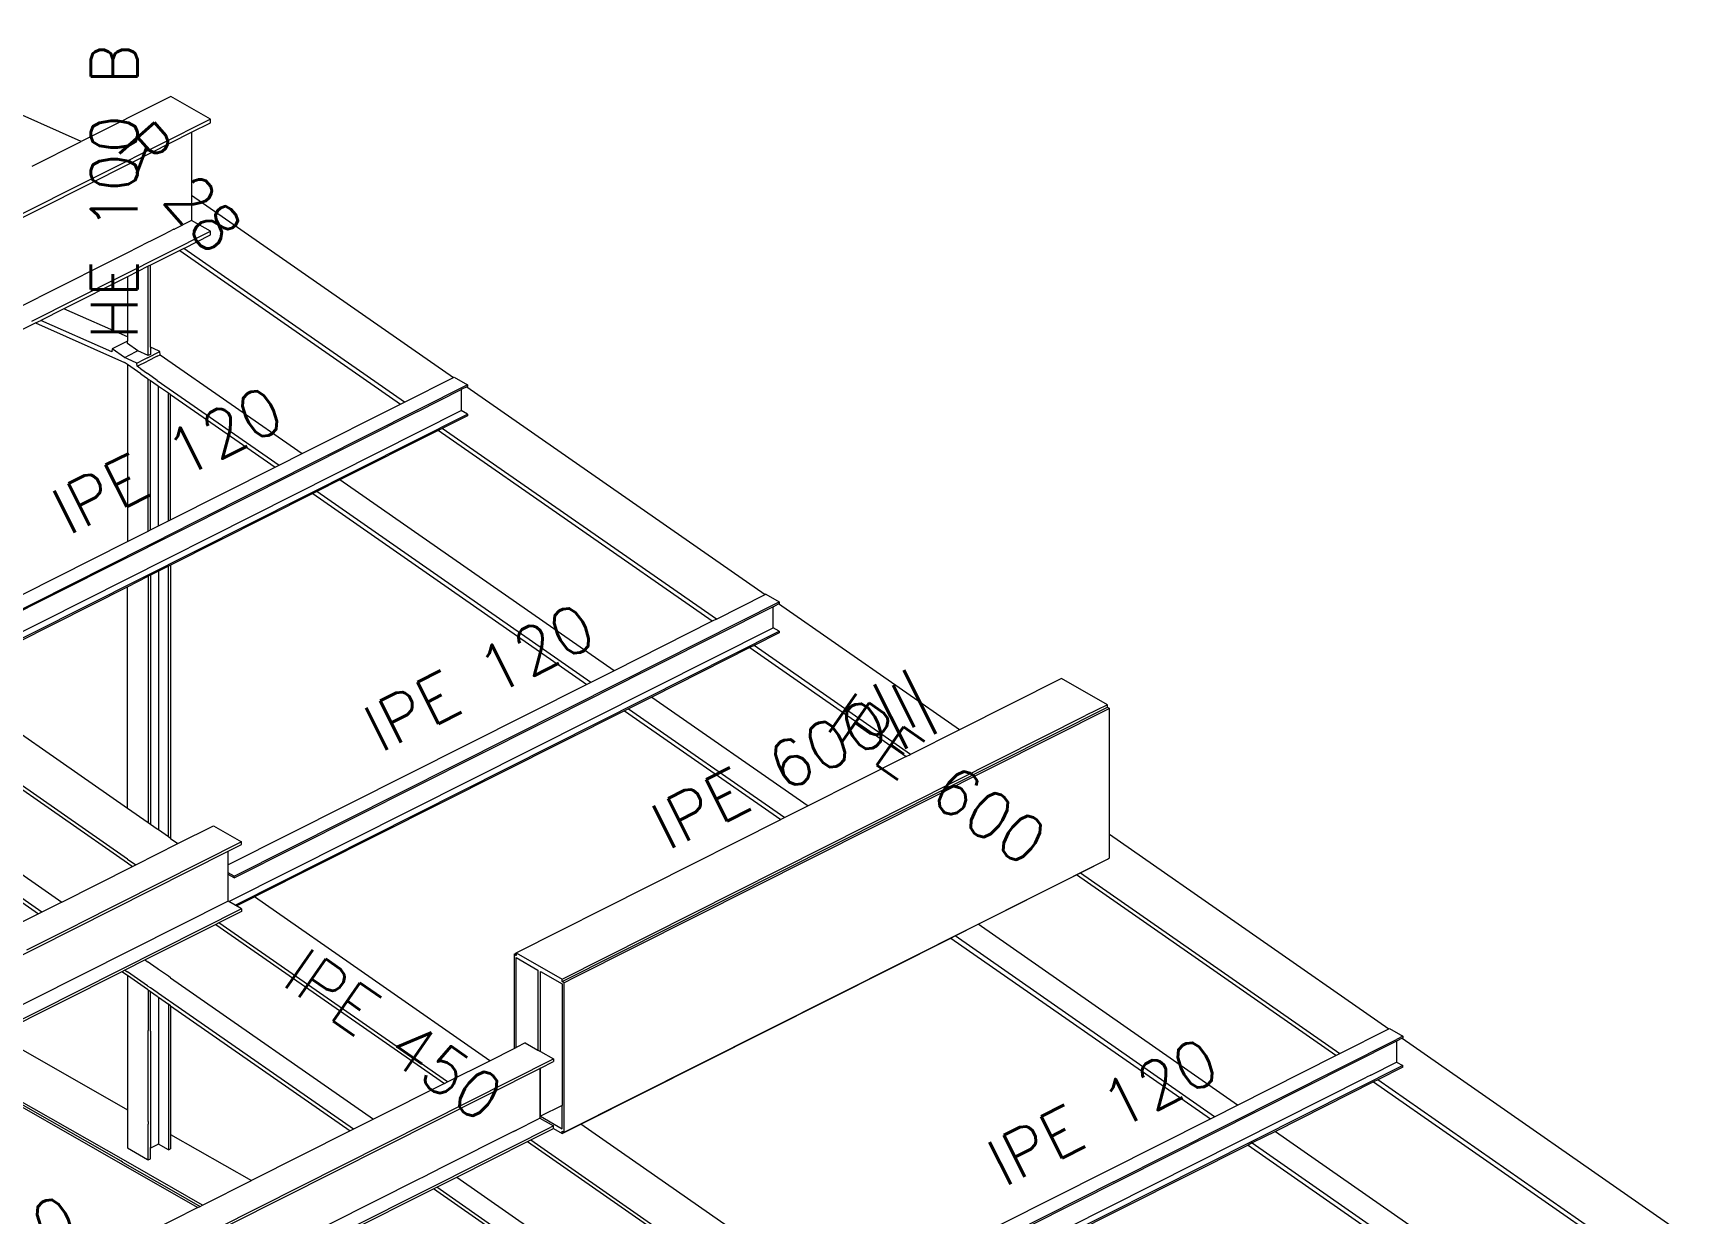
# Model space of a CAD drawing. Header units: millimetres. Extents: x 2 to 172, y 1 to 110.
# Drawn here: x 43.89 to 49.35, y 30.96 to 34.83 of the extents above; entities that cross this region are included whole.
import ezdxf
from ezdxf.enums import TextEntityAlignment as Align

# ---------------------------------------------------------------- set-up
doc = ezdxf.new("R2010")
doc.units = ezdxf.units.MM
doc.layers.add('BARRAS_DE_ACERO', color=7, linetype='Continuous', lineweight=9)
doc.layers.add('REFERENCIA_DE_LAS_BARRAS', color=2, linetype='Continuous', lineweight=9)
doc.styles.add('CYPETXT', font='romans__.ttf', dxfattribs={"height": 0.2})

msp = doc.modelspace()

# ---------------------------------------------------------------- linework, layer by layer
at = {"layer": 'BARRAS_DE_ACERO'}
for p, q in [((44.0492, 34.4749), (43.2534, 34.8288)), ((44.4724, 34.5481), (44.1339, 34.3778)), ((44.4106, 34.5047), (44.4724, 34.5358)), ((44.4724, 34.5358), (44.4724, 34.5481)), ((43.8889, 34.3942), (44.0492, 34.4749)), ((44.2101, 34.4038), (44.4106, 34.5047)), ((44.4106, 34.5047), (44.4106, 34.2992)), ((42.6864, 33.6371), (44.2101, 34.4038)), ((44.1339, 34.3778), (42.6864, 33.6495)), ((44.4106, 34.2992), (44.4106, 34.2158)), ((44.4106, 34.2158), (44.355, 34.1878)), ((44.3063, 34.1633), (44.2762, 34.1482)), ((44.3198, 34.1701), (44.3063, 34.1633)), ((44.3064, 34.1633), (44.3063, 34.1633)), ((44.353, 34.1868), (44.3198, 34.1701)), ((44.3198, 34.1701), (44.3198, 34.1701)), ((44.353, 34.1868), (44.355, 34.1878)), ((44.3854, 34.1244), (44.4724, 34.1682)), ((44.4724, 34.1682), (44.4724, 34.1805)), ((44.2005, 34.1101), (43.9096, 33.9637)), ((44.2005, 34.1101), (44.2005, 34.1101)), ((44.372, 34.1176), (44.2762, 34.0695)), ((44.3854, 34.1244), (44.372, 34.1176)), ((44.372, 34.1176), (45.095, 33.6141)), ((45.1084, 33.6208), (44.3854, 34.1244)), ((44.2689, 33.7735), (44.2689, 34.0658)), ((44.2005, 34.0314), (44.2005, 33.8343)), ((42.649, 33.3294), (43.9096, 33.9637)), ((43.8998, 33.8801), (44.191, 33.7506)), ((44.1498, 33.785), (43.9168, 33.8886)), ((44.2005, 33.8199), (44.1506, 33.7948)), ((44.2005, 33.8343), (44.2005, 33.8199)), ((44.2005, 33.8125), (44.2005, 33.8199)), ((44.191, 33.7667), (44.2005, 33.7715)), ((44.2005, 33.7625), (44.191, 33.7667)), ((44.2347, 33.7887), (44.2005, 33.8125)), ((44.2347, 33.7887), (44.2005, 33.7715)), ((44.2314, 33.7487), (44.2005, 33.7625)), ((44.2689, 33.7735), (44.2347, 33.7887)), ((44.2661, 33.7662), (44.2441, 33.7551)), ((44.2661, 33.7662), (44.3072, 33.7869)), ((44.2983, 33.7712), (44.2661, 33.755)), ((44.2983, 33.7712), (44.308, 33.7761)), ((44.3072, 33.7869), (44.3024, 33.789)), ((44.308, 33.7761), (44.3072, 33.7869)), ((44.2005, 33.744), (44.191, 33.7506)), ((44.2005, 33.744), (44.2005, 33.164)), ((44.2441, 33.7136), (44.2005, 33.744)), ((44.2322, 33.738), (44.2661, 33.755)), ((44.2374, 33.7344), (44.2322, 33.738)), ((44.2441, 33.7297), (44.2374, 33.7344)), ((44.2441, 33.7297), (44.2661, 33.7144)), ((44.2698, 33.7118), (44.2661, 33.7144)), ((44.2983, 33.692), (44.2698, 33.7118)), ((44.2689, 33.1984), (44.2689, 33.6963)), ((44.2762, 33.2021), (44.2762, 33.6912)), ((44.2983, 33.692), (44.6974, 33.414)), ((44.3024, 33.2152), (44.3024, 33.673)), ((44.3346, 33.2314), (44.3346, 33.6506)), ((45.3146, 33.6775), (44.6635, 33.3499)), ((45.1521, 33.5904), (45.2942, 33.6619)), ((45.2708, 33.7025), (45.3146, 33.6775)), ((45.3125, 33.6711), (45.2942, 33.6619)), ((45.2942, 33.6619), (45.2942, 33.5932)), ((45.3146, 33.6722), (45.3125, 33.6711)), ((45.3125, 33.6711), (46.2903, 32.9901)), ((45.3146, 33.6775), (45.3146, 33.6722)), ((44.3419, 33.2351), (44.3419, 33.6455)), ((45.1521, 33.5904), (43.5286, 32.7736)), ((45.3146, 33.5762), (45.2321, 33.5347)), ((45.3146, 33.5815), (45.3146, 33.5762)), ((45.2187, 33.5279), (44.8969, 33.366)), ((45.2321, 33.5347), (45.2187, 33.5279)), ((46.1165, 32.9026), (45.2187, 33.5279)), ((46.13, 32.9094), (45.2321, 33.5347)), ((44.3419, 33.2351), (44.684, 33.4072)), ((44.6635, 33.3499), (44.383, 33.2087)), ((44.8211, 33.3279), (44.8076, 33.3211)), ((44.8969, 33.366), (44.8211, 33.3279)), ((45.7189, 32.7026), (44.8211, 33.3279)), ((45.7947, 32.7407), (44.8969, 33.366)), ((44.8076, 33.3211), (45.7055, 32.6958)), ((44.2762, 33.2021), (44.3024, 33.2152)), ((44.3024, 33.2152), (44.3346, 33.2314)), ((44.3346, 33.2314), (44.3419, 33.2351)), ((43.5286, 32.7789), (44.383, 33.2087)), ((44.2005, 33.164), (44.2689, 33.1984)), ((44.2689, 33.1984), (44.2762, 33.2021)), ((44.2762, 33.0537), (44.2689, 33.0501)), ((44.2689, 33.0501), (44.2689, 32.2423)), ((44.3024, 33.0669), (44.2762, 33.0537)), ((44.2762, 33.0537), (44.2762, 32.2372)), ((44.3346, 33.0831), (44.3024, 33.0669)), ((44.3024, 33.0669), (44.3024, 32.219)), ((44.3346, 32.1966), (44.3346, 33.0831)), ((44.3419, 33.0868), (44.3419, 32.1915)), ((44.2005, 32.2899), (44.2005, 33.0156)), ((46.3157, 32.9505), (45.7491, 32.6654)), ((45.818, 32.7054), (46.3361, 32.9661)), ((46.13, 32.9094), (46.2903, 32.9901)), ((46.2923, 32.9911), (46.2903, 32.9901)), ((46.2923, 32.9911), (46.3361, 32.9661)), ((46.3157, 32.9505), (46.334, 32.9597)), ((46.3361, 32.9608), (46.334, 32.9597)), ((46.9262, 32.5472), (46.334, 32.9597)), ((46.3361, 32.9661), (46.3361, 32.9608)), ((46.1165, 32.9026), (45.7947, 32.7407)), ((46.13, 32.9094), (46.1165, 32.9026)), ((46.3361, 32.8648), (46.2536, 32.8233)), ((46.3361, 32.8701), (46.3361, 32.8648)), ((46.2402, 32.8165), (45.9184, 32.6546)), ((46.2536, 32.8233), (46.2402, 32.8165)), ((46.2402, 32.8165), (46.7524, 32.4598)), ((46.7659, 32.4665), (46.2536, 32.8233)), ((45.7947, 32.7407), (45.7189, 32.7026)), ((45.7055, 32.6958), (44.5305, 32.1046)), ((45.7189, 32.7026), (45.7055, 32.6958)), ((45.818, 32.7054), (45.818, 32.7054)), ((47.411, 32.6295), (47.2604, 32.7154)), ((43.4685, 32.6212), (44.2005, 32.1114)), ((44.5501, 32.0621), (45.7491, 32.6654)), ((45.6251, 31.7224), (47.411, 32.621)), ((47.4179, 32.6171), (45.6653, 31.7353)), ((45.8426, 32.6164), (45.8291, 32.6097)), ((45.9184, 32.6546), (45.8426, 32.6164)), ((45.8426, 32.6164), (46.3548, 32.2597)), ((45.9184, 32.6546), (46.4306, 32.2979)), ((47.411, 32.621), (47.4179, 32.6171)), ((47.4179, 32.2048), (47.4179, 32.6171)), ((45.8291, 32.6097), (44.6171, 31.9998)), ((45.6251, 31.7308), (47.3398, 32.5936)), ((45.8291, 32.6097), (46.3414, 32.2529)), ((43.2366, 32.5045), (43.9854, 31.983)), ((43.1605, 32.4662), (43.9092, 31.9447)), ((43.9196, 31.9499), (43.1708, 32.4714)), ((46.7524, 32.4598), (46.7659, 32.4665)), ((44.3661, 32.1746), (44.482, 32.2329)), ((44.482, 32.2329), (44.5744, 32.1802)), ((45.4744, 31.8167), (46.3414, 32.2529)), ((46.3548, 32.2597), (46.3414, 32.2529)), ((44.5744, 32.1802), (44.0389, 31.9108)), ((44.3346, 32.1966), (44.3024, 32.219)), ((44.3419, 32.1915), (44.3346, 32.1966)), ((44.3419, 32.1915), (44.3661, 32.1746)), ((47.4179, 32.2048), (48.3334, 31.5672)), ((47.4179, 32.1274), (47.4179, 32.2048)), ((43.5664, 31.6644), (44.5305, 32.1495)), ((45.6319, 31.2287), (47.411, 32.1239)), ((47.3229, 32.0785), (47.411, 32.1229)), ((47.411, 32.1239), (47.4179, 32.1274)), ((47.411, 32.1229), (47.411, 32.1239)), ((43.9854, 31.983), (44.2173, 32.0997)), ((44.5501, 32.0674), (44.5305, 32.0786)), ((44.5501, 32.0621), (44.5305, 32.0733)), ((46.9877, 31.9099), (47.3095, 32.0718)), ((47.3095, 32.0718), (47.3229, 32.0785)), ((48.1595, 31.4797), (47.3095, 32.0718)), ((44.5744, 31.9609), (42.4145, 30.874)), ((43.9854, 31.983), (43.9196, 31.9499)), ((44.5581, 31.9701), (44.6171, 31.9998)), ((44.5744, 31.9609), (44.5744, 31.9522)), ((44.6171, 31.9998), (44.6171, 31.9998)), ((45.3876, 31.4632), (44.6171, 31.9998)), ((43.9092, 31.9447), (43.466, 31.7217)), ((43.8711, 31.8263), (44.0389, 31.9108)), ((43.9196, 31.9499), (43.9092, 31.9447)), ((44.49, 31.9098), (44.2581, 31.7931)), ((44.5003, 31.915), (44.49, 31.9098)), ((44.49, 31.9098), (45.2388, 31.3883)), ((44.5744, 31.9522), (44.5003, 31.915)), ((45.2491, 31.3935), (44.5003, 31.915)), ((46.9119, 31.8717), (46.9877, 31.9099)), ((47.8378, 31.3178), (46.9877, 31.9099)), ((46.8985, 31.8649), (47.7485, 31.2729)), ((47.762, 31.2797), (46.9119, 31.8717)), ((44.2581, 31.7931), (44.2661, 31.7875)), ((45.4676, 31.8122), (45.4744, 31.8083)), ((45.4744, 31.8167), (45.6251, 31.7308)), ((45.4744, 31.8156), (45.4744, 31.8083)), ((45.4744, 31.8007), (45.5456, 31.7601)), ((44.1923, 31.76), (44.2005, 31.7543)), ((44.2441, 31.7239), (44.2005, 31.7543)), ((45.5456, 31.7601), (45.5456, 31.4975)), ((44.2661, 31.7086), (44.2441, 31.7239)), ((44.2661, 31.7086), (44.2689, 31.7066)), ((44.2762, 31.7015), (44.2689, 31.7066)), ((44.2689, 31.6942), (44.2689, 31.5617)), ((44.2983, 31.6862), (44.2762, 31.7015)), ((44.2762, 31.5597), (44.2762, 31.6891)), ((44.2983, 31.6738), (44.2762, 31.6891)), ((44.3024, 31.6833), (44.2983, 31.6862)), ((44.3346, 31.6609), (44.3024, 31.6833)), ((44.3419, 31.7348), (45.0069, 31.2716)), ((45.6251, 31.7224), (45.6251, 31.7308)), ((45.6319, 31.7185), (45.6251, 31.7224)), ((45.6251, 31.7148), (45.6251, 31.3167)), ((45.6653, 31.7353), (45.6319, 31.7185)), ((45.6319, 31.2287), (45.6319, 31.7185)), ((44.2983, 31.6738), (44.3024, 31.6709)), ((44.3024, 31.6709), (44.3024, 31.2438)), ((44.3024, 31.6709), (44.3346, 31.6485)), ((44.3419, 31.6558), (44.3346, 31.6609)), ((44.3346, 31.6485), (44.3346, 31.208)), ((44.3419, 31.6434), (44.3346, 31.6485)), ((44.941, 31.2385), (44.3419, 31.6558)), ((44.3419, 31.6434), (44.9307, 31.2333)), ((44.3419, 31.6434), (44.3419, 31.2219)), ((43.7707, 31.5478), (44.2005, 31.3026)), ((44.2689, 31.2635), (44.2689, 31.5617)), ((44.2762, 31.5597), (44.2762, 31.2587)), ((45.5035, 31.5215), (45.5456, 31.4975)), ((48.3588, 31.5276), (46.5932, 30.6392)), ((47.4332, 31.0672), (48.3588, 31.5329)), ((48.3334, 31.5672), (48.3353, 31.5682)), ((48.3353, 31.5682), (48.3791, 31.5432)), ((48.3791, 31.5432), (48.3588, 31.5329)), ((48.377, 31.5368), (48.3588, 31.5276)), ((48.3588, 31.5276), (48.3588, 31.4588)), ((48.3791, 31.5379), (48.377, 31.5368)), ((48.377, 31.5368), (49.3549, 30.8558)), ((48.3791, 31.5432), (48.3791, 31.5379)), ((38.9295, 28.1144), (45.596, 31.4688)), ((45.5456, 31.4975), (45.5539, 31.4928)), ((45.5539, 31.4928), (45.596, 31.4688)), ((45.596, 31.4688), (45.596, 31.4602)), ((44.1871, 31.138), (43.6885, 31.4225)), ((44.0761, 30.6954), (45.552, 31.438)), ((45.5539, 31.439), (45.552, 31.438)), ((45.5539, 31.439), (45.596, 31.4602)), ((45.5539, 31.2809), (45.5539, 31.439)), ((48.274, 31.4162), (48.2605, 31.4094)), ((48.274, 31.4162), (48.2605, 31.4094)), ((48.274, 31.4162), (48.3588, 31.4588)), ((48.274, 31.4162), (48.3588, 31.4588)), ((48.274, 31.4162), (48.274, 31.4162)), ((48.3791, 31.4419), (48.2967, 31.4004)), ((48.3588, 31.4588), (48.3791, 31.4472)), ((48.3791, 31.4419), (48.3791, 31.4472)), ((45.2388, 31.3883), (45.2491, 31.3935)), ((46.6375, 30.5927), (48.2605, 31.4094)), ((48.2832, 31.3936), (47.9614, 31.2317)), ((48.2967, 31.4004), (48.2832, 31.3936)), ((48.2832, 31.3936), (49.1811, 30.7683)), ((49.1945, 30.7751), (48.2967, 31.4004)), ((47.762, 31.2797), (47.8378, 31.3178)), ((44.2689, 31.2635), (44.2689, 31.2551)), ((44.2689, 31.1383), (44.2689, 31.2551)), ((44.2762, 31.2587), (44.2762, 31.1787)), ((45.544, 31.2705), (45.4753, 31.2359)), ((45.552, 31.2745), (45.544, 31.2705)), ((45.596, 31.2408), (45.596, 31.2494)), ((46.4091, 30.7517), (45.6864, 31.2551)), ((46.5735, 30.6817), (47.7485, 31.2729)), ((47.7485, 31.2729), (47.762, 31.2797)), ((44.3024, 31.2438), (44.3024, 31.1918)), ((44.3346, 31.208), (44.3346, 31.1713)), ((44.3419, 31.2219), (44.3419, 31.1749)), ((44.3419, 31.2219), (44.6072, 31.0705)), ((45.2067, 31.0535), (45.5879, 31.2454)), ((45.465, 31.2307), (45.2331, 31.114)), ((45.465, 31.2307), (45.2331, 31.114)), ((45.465, 31.2307), (45.4753, 31.2359)), ((45.4753, 31.2359), (45.465, 31.2307)), ((45.5115, 31.1983), (46.2603, 30.6768)), ((45.5218, 31.2035), (46.2706, 30.682)), ((45.6251, 31.2326), (45.6319, 31.2287)), ((47.8856, 31.1936), (47.8722, 31.1868)), ((47.9614, 31.2317), (47.8856, 31.1936)), ((47.8856, 31.1936), (48.7835, 30.5683)), ((47.9614, 31.2317), (48.8593, 30.6064)), ((44.3514, 31.0443), (44.1871, 31.138)), ((44.3024, 31.1896), (44.2762, 31.1765)), ((44.2762, 31.1765), (44.2762, 31.1787)), ((44.3346, 31.1713), (44.3419, 31.1749)), ((47.8722, 31.1868), (48.77, 30.5615)), ((44.1845, 31.131), (44.1795, 31.1339)), ((44.1845, 31.131), (44.3514, 31.0358)), ((45.2331, 31.114), (45.1673, 31.0809)), ((45.2331, 31.114), (45.1673, 31.0809)), ((45.2331, 31.114), (45.2331, 31.114)), ((44.4468, 30.9898), (44.3514, 31.0443)), ((44.3514, 31.0358), (44.439, 30.9859)), ((45.157, 31.0757), (44.8599, 30.9263)), ((44.904, 30.9012), (45.2067, 31.0535)), ((45.1673, 31.0809), (45.157, 31.0757)), ((45.157, 31.0757), (45.157, 31.0757)), ((45.1673, 31.0809), (45.1673, 31.0809)), ((45.9523, 30.5218), (45.2035, 31.0433)), ((45.9626, 30.527), (45.2138, 31.0485)), ((45.2796, 31.0816), (46.0284, 30.5602)), ((47.4309, 31.0661), (46.5932, 30.6445)), ((47.4309, 31.0661), (47.4332, 31.0672)), ((44.4317, 30.9822), (44.1852, 30.8582))]:
    msp.add_line(p, q, dxfattribs=at)
for points in [[(44.4724, 34.5481), (44.3423, 34.6223), (44.0492, 34.4749)], [(44.4106, 34.2992), (45.2688, 33.7015), (45.2708, 33.7025)], [(43.8868, 33.8859), (44.4724, 34.1805), (44.4106, 34.2158)], [(44.3198, 34.1701), (44.3064, 34.1633), (44.2762, 34.1482), (44.2689, 34.1445), (44.2005, 34.1101), (43.9096, 33.9637)], [(44.2689, 34.1445), (44.2689, 34.1445), (44.2005, 34.1101)], [(44.2762, 34.1482), (44.2762, 34.1482), (44.2689, 34.1445)], [(44.353, 34.1868), (44.353, 34.1868), (44.3198, 34.1701)], [(44.2689, 34.0658), (44.2005, 34.0314), (43.9926, 33.9268)], [(44.2762, 33.8006), (44.2762, 34.0695), (44.2689, 34.0658)], [(44.2005, 33.8343), (43.9926, 33.9268), (43.9168, 33.8886)], [(42.7489, 33.3009), (43.8998, 33.8801), (43.9168, 33.8886)], [(44.191, 33.7667), (44.1506, 33.7948), (44.1498, 33.785)], [(44.3024, 33.789), (44.2762, 33.8006), (44.2762, 33.7772), (44.2689, 33.7735)], [(44.308, 33.7761), (44.7732, 33.4521), (45.095, 33.6141)], [(44.2322, 33.738), (44.2314, 33.7487), (44.2441, 33.7551)], [(44.2441, 33.7136), (44.2661, 33.6983), (44.2689, 33.6963), (44.2762, 33.6912), (44.2983, 33.6759)], [(44.2983, 33.6759), (44.3024, 33.673), (44.3346, 33.6506), (44.3419, 33.6455), (44.684, 33.4072), (44.6974, 33.414), (44.7732, 33.4521)], [(45.095, 33.6141), (45.1084, 33.6208), (45.2688, 33.7015)], [(43.509, 32.6974), (43.5113, 32.6961), (45.2942, 33.5932)], [(43.5317, 32.6844), (45.3146, 33.5815), (45.2942, 33.5932)], [(44.8076, 33.3211), (44.3419, 33.0868), (44.3346, 33.0831)], [(43.509, 32.8609), (43.509, 32.816), (44.2005, 33.164)], [(43.5956, 32.7112), (44.2005, 33.0156), (44.2689, 33.0501)], [(44.5328, 31.9846), (46.3157, 32.8817), (46.3157, 32.9505)], [(44.5744, 31.9609), (44.5581, 31.9701), (44.5532, 31.973), (46.3361, 32.8701), (46.3157, 32.8817)], [(44.3024, 32.219), (44.2983, 32.2218), (44.2762, 32.2372), (44.2689, 32.2423), (44.2005, 32.2899), (43.5956, 32.7112)], [(44.5501, 32.0621), (44.5501, 32.0674), (45.8177, 32.7052), (45.818, 32.7054)], [(47.2604, 32.7154), (46.9262, 32.5472), (46.7659, 32.4665)], [(44.2005, 32.1238), (43.4788, 32.6264), (43.4685, 32.6212)], [(47.411, 32.621), (47.411, 32.6295), (47.3398, 32.5936)], [(46.7524, 32.4598), (46.4306, 32.2979), (46.3548, 32.2597)], [(44.5305, 32.0786), (44.5305, 32.1046), (44.5305, 32.1495), (44.5744, 32.1716), (44.5744, 32.1802)], [(44.2005, 32.1238), (44.2276, 32.1049), (44.3661, 32.1746)], [(44.2005, 32.1114), (44.2173, 32.0997), (44.2276, 32.1049)], [(44.5305, 31.9859), (44.5305, 32.0733), (44.5305, 32.0786)], [(47.3229, 32.0785), (48.173, 31.4865), (48.3334, 31.5672)], [(44.5532, 31.973), (44.5328, 31.9846), (44.5305, 31.9859), (43.0865, 31.2594)], [(45.6251, 31.2242), (45.6864, 31.2551), (46.8985, 31.8649), (46.9119, 31.8717)], [(44.2581, 31.7931), (44.1923, 31.76), (44.182, 31.7548)], [(45.4676, 31.8122), (45.4744, 31.8156), (45.4744, 31.8167)], [(45.4676, 31.8122), (45.4676, 31.5034), (45.4744, 31.5069)], [(45.5035, 31.5215), (45.4744, 31.5069), (45.4744, 31.8007)], [(44.2005, 31.7419), (44.182, 31.7548), (43.7707, 31.5478)], [(44.2441, 31.7115), (44.2005, 31.7419), (44.2005, 31.3026)], [(44.3419, 31.7348), (44.3346, 31.7398), (44.3024, 31.7623), (44.2983, 31.7651), (44.2762, 31.7805), (44.2689, 31.7855), (44.2661, 31.7875)], [(45.5539, 31.4928), (45.5539, 31.7554), (45.6251, 31.7148)], [(44.2762, 31.6891), (44.2689, 31.6942), (44.2661, 31.6962), (44.2441, 31.7115)], [(45.2491, 31.3935), (45.3876, 31.4632), (45.4676, 31.5034)], [(47.8378, 31.3178), (48.1595, 31.4797), (48.173, 31.4865)], [(44.1795, 31.1339), (43.6024, 31.4632), (43.5952, 31.4595), (44.2689, 31.075)], [(45.552, 31.438), (45.552, 31.2745), (45.596, 31.2494), (45.5879, 31.2454)], [(48.3791, 31.4472), (46.5962, 30.5501), (46.5759, 30.5617)], [(45.2388, 31.3883), (45.0069, 31.2716), (44.941, 31.2385), (44.9307, 31.2333), (44.6072, 31.0705)], [(44.2005, 31.3026), (44.2005, 31.2941), (44.2005, 31.1957), (44.2005, 31.1773)], [(45.544, 31.2705), (45.4753, 31.2359), (45.4753, 31.2359)], [(44.3346, 31.1713), (44.3024, 31.1896), (44.3024, 31.1918)], [(45.2035, 31.0433), (45.2138, 31.0485), (45.2796, 31.0816), (45.5115, 31.1983), (45.5218, 31.2035), (45.596, 31.2408), (45.6251, 31.2242), (45.6251, 31.2326)], [(44.2005, 31.1773), (44.2668, 31.1395), (44.2689, 31.1383), (44.2689, 31.1383), (44.2762, 31.1419), (44.2762, 31.1765)], [(47.8722, 31.1868), (46.6601, 30.5769), (46.6012, 30.5473), (46.6175, 30.538)], [(44.2689, 31.075), (44.4317, 30.9822), (44.439, 30.9859)], [(44.439, 30.9859), (44.4468, 30.9898), (44.6072, 31.0705)], [(44.7516, 30.8159), (44.9119, 30.8966), (45.2035, 31.0433)], [(45.1673, 31.0809), (45.157, 31.0757), (44.86, 30.9263)]]:
    msp.add_lwpolyline(points, dxfattribs=at)
msp.add_lwpolyline([(45.6251, 31.3167), (45.5539, 31.2809), (45.6251, 31.2402), (45.6251, 31.3167)], close=True, dxfattribs=at)

# ---------------------------------------------------------------- texts
at = {"layer": 'REFERENCIA_DE_LAS_BARRAS', "style": 'CYPETXT'}
for s, rotation, width, p, p2 in [('HE 100 B', 90, 0.776302, (44.2335, 33.8262), (44.2335, 34.7937)), ('R 28', 311.4999, 0.78836, (44.1579, 34.4532), (44.4739, 34.0959)), ('IPE 120', 26.7003, 0.844169, (44.0066, 33.1816), (44.7262, 33.5436)), ('IPE 120', 26.7003, 0.844169, (45.0281, 32.4702), (45.7477, 32.8321)), ('IPE 600|I|', 26.7003, 0.866546, (45.9692, 32.1491), (46.8496, 32.5919)), ('IPE 600', 325.0994, 0.844169, (46.4795, 32.5542), (47.1402, 32.0933)), ('IPE 450', 325.0994, 0.844169, (44.6988, 31.7155), (45.3594, 31.2547)), ('IPE 120', 26.7003, 0.844169, (47.0711, 31.0473), (47.7907, 31.4092)), ('IPE 270', 26.7003, 0.844169, (43.3342, 30.5325), (44.0538, 30.8944))]:
    msp.add_text(s, height=0.15333, rotation=rotation, dxfattribs=dict(at, width=width)).set_placement(p, p2, align=Align.FIT)

doc.saveas('drawing.dxf')
